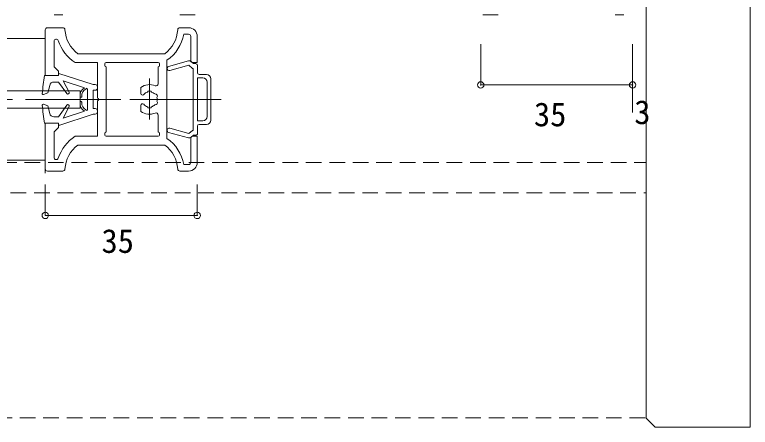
# Model space of a CAD drawing. Units: millimetres on the paper, enlarged 5 times, with parts at other scales. Extents: x -992 to 1008, y -685 to 700.
# Drawn here: x -350 to -67.6, y -405 to -246.7 of the extents above; entities that cross this region are included whole.
import ezdxf
from ezdxf.enums import TextEntityAlignment as Align

# ---------------------------------------------------------------- set-up
doc = ezdxf.new("R2010")
doc.units = ezdxf.units.MM
doc.header["$LTSCALE"] = 5
doc.header["$PDMODE"] = 32
doc.header["$PDSIZE"] = 2.5
for name, pattern in [('CHAIN1', [8, 5, -1, 1, -1]), ('DASHED1', [1.8, 1.2, -0.6]), ('DOUBLE_CHAIN1', [8.8, 5, -1, 0.6, -0.6, 0.6, -1])]:
    doc.linetypes.add(name, pattern=pattern)
doc.layers.add('2-0_18', color=7, linetype='Continuous', lineweight=18)
doc.styles.add('ＭＳ ゴシック', font='')
doc.styles.get('ＭＳ ゴシック').set_extended_font_data('MS Gothic')

msp = doc.modelspace()

# ---------------------------------------------------------------- linework, layer by layer
at = {"layer": '2-0_18'}
for p, q in [((-67.636, -151.672), (-67.636, -405.005)), ((-107.636, -401.47), (-107.636, -155.207)), ((-331.539, -246.672), (-334.898, -246.672)), ((-280.732, -246.672), (-286.591, -246.672)), ((-164.427, -246.672), (-170.286, -246.672)), ((-116.12, -246.672), (-119.479, -246.672)), ((-338.231, -270.005), (-338.231, -252.505)), ((-337.398, -251.672), (-331.539, -251.672)), ((-286.591, -251.672), (-283.232, -251.672)), ((-338.231, -255.839), (-385.954, -255.839)), ((-334.898, -266.672), (-334.898, -256.876)), ((-283.232, -254.172), (-285.108, -254.172)), ((-282.398, -264.172), (-282.398, -255.005)), ((-279.898, -255.005), (-279.898, -265.005)), ((-171.12, -257.963), (-171.12, -273.641)), ((-112.786, -257.963), (-112.786, -284.226)), ((-292.398, -261.672), (-325.731, -261.672)), ((-314.898, -265.005), (-294.898, -265.005)), ((-291.565, -264.144), (-291.565, -278.672)), ((-283.268, -264.375), (-290.89, -266.502)), ((-281.332, -265.422), (-282.361, -264.569)), ((-279.898, -265.005), (-281.565, -265.005)), ((-334.898, -266.672), (-333.231, -268.339)), ((-315.398, -265.505), (-315.398, -266.172)), ((-314.898, -291.672), (-314.898, -266.672)), ((-294.898, -266.672), (-294.898, -273.172)), ((-294.398, -265.505), (-294.398, -266.172)), ((-281.499, -291.089), (-281.499, -267.255)), ((-280.496, -265.422), (-281.332, -265.422)), ((-279.832, -267.755), (-279.832, -266.094)), ((-279.832, -268.922), (-279.832, -267.755)), ((-333.231, -270.005), (-338.565, -270.005)), ((-333.231, -268.339), (-333.231, -270.005)), ((-277.748, -270.922), (-279.832, -270.922)), ((-279.832, -287.422), (-279.832, -270.922)), ((-279.166, -269.589), (-276.405, -269.589)), ((-334.917, -272.505), (-333.231, -272.505)), ((-333.231, -272.505), (-329.968, -276.967)), ((-319.898, -273.505), (-319.065, -273.505)), ((-276.081, -272.589), (-276.081, -285.755)), ((-274.748, -271.255), (-274.748, -287.089)), ((-324.898, -275.838), (-385.954, -275.838)), ((-324.898, -275.838), (-324.898, -282.505)), ((-322.065, -275.073), (-322.065, -283.271)), ((-319.065, -275.672), (-319.898, -275.672)), ((-319.898, -275.687), (-319.898, -282.672)), ((-301.565, -274.589), (-301.565, -276.886)), ((-337.232, -281.672), (-338.947, -281.026)), ((-336.538, -284.561), (-337.232, -281.672)), ((-329.968, -281.377), (-333.231, -285.838)), ((-331.398, -286.342), (-329.12, -281.9)), ((-318.232, -279.672), (-318.232, -293.338)), ((-301.565, -283.754), (-301.565, -281.458)), ((-291.565, -279.672), (-291.565, -294.199)), ((-385.954, -282.505), (-324.898, -282.505)), ((-319.898, -284.838), (-333.065, -289.172)), ((-323.18, -283.638), (-331.398, -286.342)), ((-322.065, -283.271), (-322.565, -283.435)), ((-322.565, -283.435), (-322.565, -283.304)), ((-319.898, -282.672), (-319.065, -282.672)), ((-319.065, -284.838), (-319.898, -284.838)), ((-333.231, -285.838), (-334.917, -285.838)), ((-294.898, -285.172), (-294.898, -291.672)), ((-277.748, -287.422), (-279.832, -287.422)), ((-338.231, -307.505), (-338.231, -288.338)), ((-333.065, -289.172), (-333.231, -288.338)), ((-283.156, -292.269), (-290.442, -290.237)), ((-279.832, -289.422), (-279.832, -291.922)), ((-279.166, -288.755), (-276.414, -288.755)), ((-334.898, -301.468), (-334.898, -291.672)), ((-318.232, -293.338), (-326.771, -293.338)), ((-315.398, -292.172), (-315.398, -292.838)), ((-294.898, -293.338), (-314.898, -293.338)), ((-294.398, -292.172), (-294.398, -292.838)), ((-290.89, -291.842), (-283.268, -293.969)), ((-281.733, -291.089), (-283.156, -292.269)), ((-282.361, -293.775), (-281.332, -292.922)), ((-281.499, -291.089), (-281.733, -291.089)), ((-281.565, -293.338), (-279.898, -293.338)), ((-281.332, -292.922), (-280.495, -292.922)), ((-279.898, -293.338), (-279.898, -303.339)), ((-279.832, -292.189), (-279.832, -291.922)), ((-282.398, -303.338), (-282.398, -294.172)), ((-325.731, -296.672), (-292.398, -296.672)), ((-385.954, -302.505), (-338.231, -302.505)), ((-285.108, -304.172), (-283.232, -304.172)), ((-331.539, -306.672), (-337.398, -306.672)), ((-283.232, -306.672), (-286.591, -306.672)), ((-338.231, -323.678), (-338.231, -311.851)), ((-279.898, -311.851), (-279.898, -323.678)), ((-107.636, -401.47), (-104.1, -405.005)), ((-67.636, -405.005), (-104.101, -405.005)), ((-104.1, -405.005), (-67.636, -405.005))]:
    msp.add_line(p, q, dxfattribs=at)
at = {"layer": '2-0_18', "linetype": 'DOUBLE_CHAIN1'}
for p, q in [((-291.565, -265.838), (-291.565, -292.505)), ((-298.232, -285.838), (-298.232, -272.505)), ((-321.565, -279.172), (-334.898, -279.172)), ((-291.565, -279.172), (-304.898, -279.172))]:
    msp.add_line(p, q, dxfattribs=at)
at = {"layer": '2-0_18', "linetype": 'CHAIN1'}
for p, q in [((-298.232, -271.196), (-298.232, -286.894)), ((-270.79, -279.172), (-385.954, -279.172)), ((-344.223, -279.172), (-290.06, -279.172))]:
    msp.add_line(p, q, dxfattribs=at)
at = {"layer": '2-0_18', "lineweight": 20}
for p, q in [((-171.12, -273.641), (-112.786, -273.641)), ((-338.231, -323.678), (-279.898, -323.678))]:
    msp.add_line(p, q, dxfattribs=at)
at = {"layer": '2-0_18', "linetype": 'DASHED1', "lineweight": 20}
for p, q in [((-679.201, -303.339), (-107.636, -303.339)), ((-450.546, -315.005), (-107.636, -315.005)), ((-447.01, -401.338), (-107.636, -401.338))]:
    msp.add_line(p, q, dxfattribs=at)
at = {"layer": '2-0_18'}
for points in [[(-326.771, -265.005), (-318.232, -265.005), (-318.232, -278.672)], [(-290.442, -268.107), (-283.156, -266.075), (-281.733, -267.255), (-281.499, -267.255)], [(-333.231, -270.005), (-333.065, -269.172), (-319.898, -273.505)], [(-338.947, -277.317), (-337.232, -276.672), (-336.538, -273.783)], [(-329.12, -276.444), (-331.398, -272.001), (-323.18, -274.706)], [(-322.565, -275.039), (-322.565, -274.908), (-322.065, -275.073)], [(-338.565, -288.338), (-333.231, -288.338), (-333.231, -290.005), (-334.898, -291.672)]]:
    msp.add_lwpolyline(points, dxfattribs=at)
for centre, radius, start, end in [((-337.398, -252.505), 0.833, 90, 180), ((-331.539, -252.505), 0.833, 3.58331, 90), ((-318.232, -251.672), 12.5, 183.58331, 233.13009), ((-299.898, -251.672), 12.5, 306.86988, 356.41667), ((-286.591, -252.505), 0.833, 90, 176.41667), ((-283.232, -255.005), 3.333, 0, 90), ((-334.065, -256.876), 0.833, 18.19487, 180), ((-318.232, -251.672), 15.833, 198.19487, 237.36309), ((-299.898, -251.672), 15, 303.74897, 350.40592), ((-283.232, -255.005), 0.833, 0, 90), ((-314.898, -265.505), 0.5, 90, 180), ((-294.898, -265.505), 0.5, 0, 90), ((-282.999, -265.339), 1, 50.32074, 105.58924), ((-281.565, -264.172), 0.833, 180, 270), ((-314.898, -266.172), 0.5, 180, 270), ((-294.898, -266.172), 0.5, 270, 0), ((-290.666, -267.305), 0.833, 105.58924, 285.58924), ((-280.496, -266.088), 0.667, 359.46746, 94.039), ((-256.308, -283.359), 83.333, 170.77896, 175.60971), ((-279.166, -268.922), 0.667, 180, 270), ((-277.748, -272.589), 1.667, 0, 90), ((-276.414, -271.255), 1.667, 0, 90), ((-334.917, -274.172), 1.667, 90, 166.50425), ((-319.065, -274.338), 0.833, 0, 90), ((-298.232, -279.172), 5.667, 67.38013, 126.03187), ((-295.732, -273.172), 0.833, 247.38012, 0), ((-329.565, -276.672), 0.5, 216.17922, 27.15097), ((-321.565, -277.621), 3.333, 118.99504, 187.34954), ((-321.565, -277.621), 2.667, 114.31573, 187.34954), ((-322.731, -275.039), 0.167, 294.31573, 0), ((-319.065, -274.838), 0.833, 270, 0), ((-298.232, -279.172), 2.917, 105.35887, 139.81588), ((-298.232, -276.672), 0.833, 22.02431, 157.97567), ((-298.232, -279.172), 2.917, 45.35887, 74.64111), ((-339.065, -277.005), 0.333, 175.60971, 290.60968), ((-324.54, -278.005), 0.333, 187.34954, 7.34955), ((-318.232, -279.172), 0.5, 270, 90), ((-300.938, -276.886), 0.626, 180, 319.81588), ((-296.066, -277.922), 0.833, 322.0243, 97.97568), ((-298.232, -279.172), 2.917, 345.35887, 14.64111), ((-339.065, -281.338), 0.333, 69.3903, 184.39027), ((-256.308, -274.985), 83.333, 184.39027, 189.22102), ((-329.565, -281.672), 0.5, 332.84901, 143.82075), ((-321.565, -280.722), 3.333, 172.65043, 241.00494), ((-324.54, -280.339), 0.333, 352.65043, 172.65043), ((-321.565, -280.722), 2.667, 172.65043, 245.68424), ((-300.938, -281.458), 0.626, 40.1841, 180), ((-298.232, -279.172), 2.917, 220.18409, 254.64111), ((-298.232, -281.672), 0.833, 202.0243, 337.97567), ((-298.232, -279.172), 2.917, 285.35887, 314.64111), ((-296.066, -280.422), 0.833, 262.0243, 37.97568), ((-334.917, -284.172), 1.667, 193.49572, 270), ((-322.731, -283.304), 0.167, 0, 65.68425), ((-319.065, -283.505), 0.833, 0, 90), ((-319.065, -284.005), 0.833, 270, 0), ((-298.232, -279.172), 5.667, 233.9681, 292.61985), ((-295.732, -285.172), 0.833, 0, 112.61985), ((-277.748, -285.755), 1.667, 270, 0), ((-276.414, -287.089), 1.667, 270, 0), ((-290.666, -291.039), 0.833, 74.41074, 254.41073), ((-279.166, -289.422), 0.667, 90, 180), ((-318.232, -306.672), 15.833, 122.63688, 161.80511), ((-314.898, -292.172), 0.5, 90, 180), ((-314.898, -292.838), 0.5, 180, 270), ((-294.898, -292.172), 0.5, 0, 90), ((-294.898, -292.838), 0.5, 270, 0), ((-281.565, -294.172), 0.833, 90, 180), ((-280.495, -292.252), 0.667, 263.74691, 5.47778), ((-299.898, -306.672), 15, 9.59406, 56.25101), ((-282.999, -293.005), 1, 254.41073, 309.67924), ((-318.232, -306.672), 12.5, 126.86988, 176.41667), ((-299.898, -306.672), 12.5, 3.58331, 53.1301), ((-334.065, -301.468), 0.833, 180, 341.80511), ((-283.232, -303.338), 0.833, 270, 0), ((-283.232, -303.338), 3.333, 270, 0), ((-337.398, -305.838), 0.833, 180, 270), ((-331.539, -305.838), 0.833, 270, 356.41667), ((-286.591, -305.838), 0.833, 183.58331, 270)]:
    msp.add_arc(centre, radius, start, end, dxfattribs=at)
for p in [(-171.12, -273.641), (-112.786, -273.641), (-338.231, -323.678), (-279.898, -323.678)]:
    msp.add_point(p, dxfattribs=at)

# ---------------------------------------------------------------- texts
at = {"layer": '2-0_18', "style": 'ＭＳ ゴシック'}
for s, p in [('35', (-150.682, -292.246)), ('3', (-112.171, -291.402)), ('35', (-316.668, -340.839))]:
    msp.add_text(s, height=9.164, dxfattribs=at).set_placement(p, align=Align.BOTTOM_LEFT)

doc.saveas('drawing.dxf')
